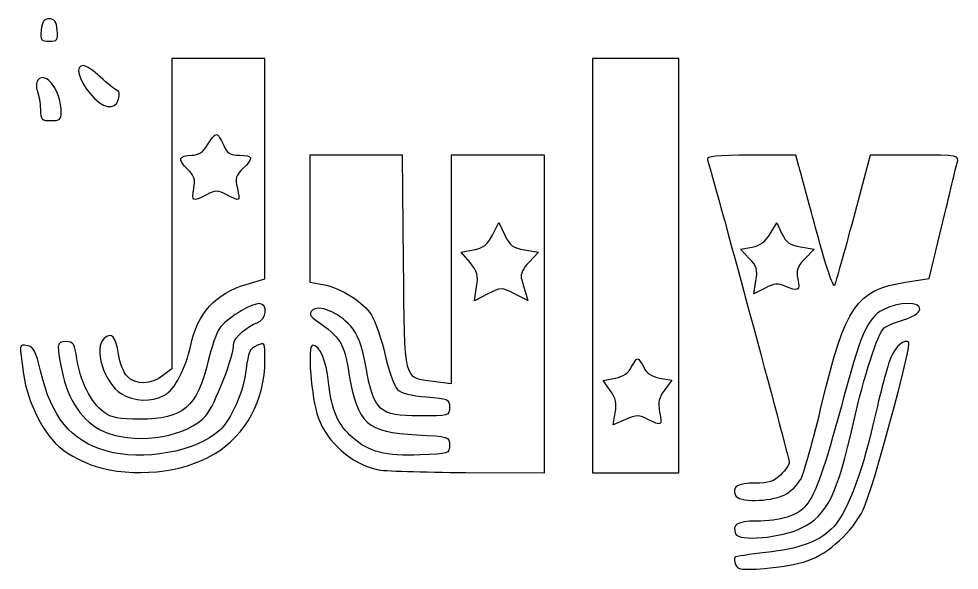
# Model space of a CAD drawing. Header units: centimetres. Extents: x -8.9 to 8.5, y -13.5 to 12.8.
# Drawn here: x 1.33 to 8.54, y -0.37 to 3.85 of the extents above; entities that cross this region are included whole.
import ezdxf

# ---------------------------------------------------------------- set-up
doc = ezdxf.new("R2010")
doc.units = ezdxf.units.CM
doc.header["$MEASUREMENT"] = 0
doc.layers.add('Layer 1', color=7, linetype='Continuous')

msp = doc.modelspace()

# ---------------------------------------------------------------- linework, layer by layer
at = {"layer": 'Layer 1'}
for points, knots in [([(1.4986, 3.76837), (1.50493, 3.83396), (1.51945, 3.85436), (1.55981, 3.85436), (1.55981, 3.85436), (1.60017, 3.85436), (1.61469, 3.83396), (1.62102, 3.76837), (1.62102, 3.76837), (1.62847, 3.69108), (1.62229, 3.68238), (1.55981, 3.68238), (1.55981, 3.68238), (1.49734, 3.68238), (1.49115, 3.69108), (1.4986, 3.76837)], [0, 0, 0, 0, 0.2, 0.2, 0.2, 0.2, 0.4, 0.4, 0.4, 0.4, 0.6, 0.6, 0.6, 0.6, 1, 1, 1, 1]), ([(2.11282, 0.98089), (1.97932, 1.0623), (1.8956, 1.33429), (1.98198, 1.40599), (1.98198, 1.40599), (2.03972, 1.45391), (2.07066, 1.4192), (2.09098, 1.28374), (2.09098, 1.28374), (2.10104, 1.21665), (2.13149, 1.13954), (2.15866, 1.11238), (2.15866, 1.11238), (2.22375, 1.04729), (2.34273, 1.04969), (2.42937, 1.11784), (2.42937, 1.11784), (2.42937, 1.11784), (2.49909, 1.17268), (2.49909, 1.17268), (2.49909, 1.17268), (2.49909, 1.17268), (2.49909, 2.36138), (2.49909, 2.36138), (2.49909, 2.36138), (2.49909, 2.36138), (2.49909, 3.55008), (2.49909, 3.55008), (2.49909, 3.55008), (2.49909, 3.55008), (2.85628, 3.55008), (2.85628, 3.55008), (2.85628, 3.55008), (2.85628, 3.55008), (3.21347, 3.55008), (3.21347, 3.55008), (3.21347, 3.55008), (3.21347, 3.55008), (3.21347, 2.70529), (3.21347, 2.70529), (3.21347, 2.70529), (3.21347, 2.70529), (3.21347, 1.8605), (3.21347, 1.8605), (3.21347, 1.8605), (3.21347, 1.8605), (3.06971, 1.81871), (3.06971, 1.81871), (3.06971, 1.81871), (2.83799, 1.75134), (2.69534, 1.59529), (2.64497, 1.35404), (2.64497, 1.35404), (2.60785, 1.17627), (2.52022, 1.00868), (2.44368, 0.9691), (2.44368, 0.9691), (2.34188, 0.91646), (2.21086, 0.92113), (2.11284, 0.9809), (2.11284, 0.9809), (2.11284, 0.9809), (2.11282, 0.98089), (2.11282, 0.98089)], [0, 0, 0, 0, 0.0588235, 0.0588235, 0.0588235, 0.0588235, 0.1176471, 0.1176471, 0.1176471, 0.1176471, 0.1764706, 0.1764706, 0.1764706, 0.1764706, 0.2352941, 0.2352941, 0.2352941, 0.2352941, 0.2941176, 0.2941176, 0.2941176, 0.2941176, 0.3529412, 0.3529412, 0.3529412, 0.3529412, 0.4117647, 0.4117647, 0.4117647, 0.4117647, 0.4705882, 0.4705882, 0.4705882, 0.4705882, 0.5294118, 0.5294118, 0.5294118, 0.5294118, 0.5882353, 0.5882353, 0.5882353, 0.5882353, 0.6470588, 0.6470588, 0.6470588, 0.6470588, 0.7058824, 0.7058824, 0.7058824, 0.7058824, 0.7647059, 0.7647059, 0.7647059, 0.7647059, 0.8235294, 0.8235294, 0.8235294, 0.8235294, 0.8823529, 0.8823529, 0.8823529, 0.8823529, 1, 1, 1, 1]), ([(5.72699, 1.96257), (5.72699, 1.96257), (5.72699, 3.55007), (5.72699, 3.55007), (5.72699, 3.55007), (5.72699, 3.55007), (6.05772, 3.55007), (6.05772, 3.55007), (6.05772, 3.55007), (6.05772, 3.55007), (6.38845, 3.55007), (6.38845, 3.55007), (6.38845, 3.55007), (6.38845, 3.55007), (6.38845, 1.96257), (6.38845, 1.96257), (6.38845, 1.96257), (6.38845, 1.96257), (6.38845, 0.37507), (6.38845, 0.37507), (6.38845, 0.37507), (6.38845, 0.37507), (6.05772, 0.37507), (6.05772, 0.37507), (6.05772, 0.37507), (6.05772, 0.37507), (5.72699, 0.37507), (5.72699, 0.37507), (5.72699, 0.37507), (5.72699, 0.37507), (5.72699, 1.96257), (5.72699, 1.96257)], [0, 0, 0, 0, 0.1111111, 0.1111111, 0.1111111, 0.1111111, 0.2222222, 0.2222222, 0.2222222, 0.2222222, 0.3333333, 0.3333333, 0.3333333, 0.3333333, 0.4444444, 0.4444444, 0.4444444, 0.4444444, 0.5555556, 0.5555556, 0.5555556, 0.5555556, 0.6666667, 0.6666667, 0.6666667, 0.6666667, 0.7777778, 0.7777778, 0.7777778, 0.7777778, 1, 1, 1, 1]), ([(1.87069, 3.2842), (1.78215, 3.39085), (1.75719, 3.49717), (1.82069, 3.49717), (1.82069, 3.49717), (1.84048, 3.49717), (1.8997, 3.4566), (1.95228, 3.407), (1.95228, 3.407), (2.00486, 3.35741), (2.06169, 3.31223), (2.07856, 3.30661), (2.07856, 3.30661), (2.09739, 3.30033), (2.10208, 3.27385), (2.09071, 3.23803), (2.09071, 3.23803), (2.06167, 3.14654), (1.9688, 3.16603), (1.8707, 3.2842), (1.8707, 3.2842), (1.8707, 3.2842), (1.87069, 3.2842), (1.87069, 3.2842)], [0, 0, 0, 0, 0.1428571, 0.1428571, 0.1428571, 0.1428571, 0.2857143, 0.2857143, 0.2857143, 0.2857143, 0.4285714, 0.4285714, 0.4285714, 0.4285714, 0.5714286, 0.5714286, 0.5714286, 0.5714286, 0.7142857, 0.7142857, 0.7142857, 0.7142857, 1, 1, 1, 1]), ([(1.4918, 3.15983), (1.49077, 3.20712), (1.48034, 3.26963), (1.46861, 3.29874), (1.46861, 3.29874), (1.45656, 3.32863), (1.45858, 3.3658), (1.47325, 3.38417), (1.47325, 3.38417), (1.53469, 3.46111), (1.65241, 3.29808), (1.65241, 3.13604), (1.65241, 3.13604), (1.65241, 3.08457), (1.63872, 3.07384), (1.57303, 3.07384), (1.57303, 3.07384), (1.5015, 3.07384), (1.49347, 3.08234), (1.49179, 3.15983), (1.49179, 3.15983), (1.49179, 3.15983), (1.4918, 3.15983), (1.4918, 3.15983)], [0, 0, 0, 0, 0.1428571, 0.1428571, 0.1428571, 0.1428571, 0.2857143, 0.2857143, 0.2857143, 0.2857143, 0.4285714, 0.4285714, 0.4285714, 0.4285714, 0.5714286, 0.5714286, 0.5714286, 0.5714286, 0.7142857, 0.7142857, 0.7142857, 0.7142857, 1, 1, 1, 1]), ([(2.76497, 2.50565), (2.83494, 2.54183), (2.85112, 2.54183), (2.92109, 2.50565), (2.92109, 2.50565), (3.0254, 2.45171), (3.02569, 2.45188), (3.00215, 2.55624), (3.00215, 2.55624), (2.98484, 2.63301), (2.99146, 2.65643), (3.04462, 2.70637), (3.04462, 2.70637), (3.12982, 2.78641), (3.12396, 2.80924), (3.01821, 2.80924), (3.01821, 2.80924), (2.94383, 2.80924), (2.9233, 2.82257), (2.89594, 2.88862), (2.89594, 2.88862), (2.87786, 2.93228), (2.85327, 2.968), (2.84131, 2.968), (2.84131, 2.968), (2.82935, 2.968), (2.79846, 2.93228), (2.77267, 2.88862), (2.77267, 2.88862), (2.73882, 2.83131), (2.70574, 2.80924), (2.65367, 2.80924), (2.65367, 2.80924), (2.5534, 2.80924), (2.54226, 2.77468), (2.61922, 2.70237), (2.61922, 2.70237), (2.67277, 2.65206), (2.68181, 2.6246), (2.66838, 2.553), (2.66838, 2.553), (2.64968, 2.4533), (2.6569, 2.44976), (2.76496, 2.50564), (2.76496, 2.50564), (2.76496, 2.50564), (2.76497, 2.50565), (2.76497, 2.50565)], [0, 0, 0, 0, 0.0769231, 0.0769231, 0.0769231, 0.0769231, 0.1538462, 0.1538462, 0.1538462, 0.1538462, 0.2307692, 0.2307692, 0.2307692, 0.2307692, 0.3076923, 0.3076923, 0.3076923, 0.3076923, 0.3846154, 0.3846154, 0.3846154, 0.3846154, 0.4615385, 0.4615385, 0.4615385, 0.4615385, 0.5384615, 0.5384615, 0.5384615, 0.5384615, 0.6153846, 0.6153846, 0.6153846, 0.6153846, 0.6923077, 0.6923077, 0.6923077, 0.6923077, 0.7692308, 0.7692308, 0.7692308, 0.7692308, 0.8461538, 0.8461538, 0.8461538, 0.8461538, 1, 1, 1, 1]), ([(4.07335, 0.39982), (3.87076, 0.44914), (3.69161, 0.60752), (3.62237, 0.79851), (3.62237, 0.79851), (3.56831, 0.94764), (3.53697, 1.35404), (3.57953, 1.35404), (3.57953, 1.35404), (3.63347, 1.35404), (3.68353, 1.23713), (3.70126, 1.06973), (3.70126, 1.06973), (3.72402, 0.8548), (3.77165, 0.74549), (3.88646, 0.64469), (3.88646, 0.64469), (4.01228, 0.53422), (4.13648, 0.50246), (4.40408, 0.51231), (4.40408, 0.51231), (4.62412, 0.52041), (4.62898, 0.52202), (4.62898, 0.58674), (4.62898, 0.58674), (4.62898, 0.65175), (4.62465, 0.65311), (4.37644, 0.66612), (4.37644, 0.66612), (3.99504, 0.6861), (3.92226, 0.75187), (3.85844, 1.13419), (3.85844, 1.13419), (3.81795, 1.37675), (3.80093, 1.40433), (3.60585, 1.54357), (3.60585, 1.54357), (3.55881, 1.57714), (3.55145, 1.59508), (3.57482, 1.61919), (3.57482, 1.61919), (3.62192, 1.66778), (3.77848, 1.60535), (3.86949, 1.5017), (3.86949, 1.5017), (3.92959, 1.43325), (3.95533, 1.36411), (3.98902, 1.18066), (3.98902, 1.18066), (4.05, 0.84856), (4.09091, 0.81165), (4.39801, 0.81165), (4.39801, 0.81165), (4.62674, 0.81165), (4.62898, 0.81229), (4.62898, 0.8778), (4.62898, 0.8778), (4.62898, 0.94048), (4.61966, 0.94464), (4.45128, 0.95718), (4.45128, 0.95718), (4.33645, 0.96573), (4.25827, 0.98573), (4.23033, 1.01371), (4.23033, 1.01371), (4.20654, 1.03753), (4.16408, 1.15583), (4.13595, 1.2766), (4.13595, 1.2766), (4.10783, 1.39737), (4.06037, 1.53575), (4.03048, 1.5841), (4.03048, 1.5841), (3.96722, 1.68646), (3.79837, 1.79212), (3.65664, 1.81804), (3.65664, 1.81804), (3.65664, 1.81804), (3.55742, 1.83619), (3.55742, 1.83619), (3.55742, 1.83619), (3.55742, 1.83619), (3.55742, 2.32272), (3.55742, 2.32272), (3.55742, 2.32272), (3.55742, 2.32272), (3.55742, 2.80925), (3.55742, 2.80925), (3.55742, 2.80925), (3.55742, 2.80925), (3.91353, 2.80925), (3.91353, 2.80925), (3.91353, 2.80925), (3.91353, 2.80925), (4.26963, 2.80925), (4.26963, 2.80925), (4.26963, 2.80925), (4.26963, 2.80925), (4.27733, 1.98995), (4.27733, 1.98995), (4.27733, 1.98995), (4.28606, 1.06116), (4.27548, 1.10408), (4.50331, 1.07432), (4.50331, 1.07432), (4.50331, 1.07432), (4.64222, 1.05618), (4.64222, 1.05618), (4.64222, 1.05618), (4.64222, 1.05618), (4.64222, 1.93272), (4.64222, 1.93272), (4.64222, 1.93272), (4.64222, 1.93272), (4.64222, 2.80925), (4.64222, 2.80925), (4.64222, 2.80925), (4.64222, 2.80925), (4.99941, 2.80925), (4.99941, 2.80925), (4.99941, 2.80925), (4.99941, 2.80925), (5.3566, 2.80925), (5.3566, 2.80925), (5.3566, 2.80925), (5.3566, 2.80925), (5.3566, 1.59217), (5.3566, 1.59217), (5.3566, 1.59217), (5.3566, 1.59217), (5.3566, 0.37509), (5.3566, 0.37509), (5.3566, 0.37509), (5.3566, 0.37509), (4.75467, 0.3778), (4.75467, 0.3778), (4.75467, 0.3778), (4.42361, 0.37928), (4.11702, 0.3892), (4.07337, 0.39983), (4.07337, 0.39983), (4.07337, 0.39983), (4.07335, 0.39982), (4.07335, 0.39982)], [0, 0, 0, 0, 0.027027, 0.027027, 0.027027, 0.027027, 0.0540541, 0.0540541, 0.0540541, 0.0540541, 0.0810811, 0.0810811, 0.0810811, 0.0810811, 0.1081081, 0.1081081, 0.1081081, 0.1081081, 0.1351351, 0.1351351, 0.1351351, 0.1351351, 0.1621622, 0.1621622, 0.1621622, 0.1621622, 0.1891892, 0.1891892, 0.1891892, 0.1891892, 0.2162162, 0.2162162, 0.2162162, 0.2162162, 0.2432432, 0.2432432, 0.2432432, 0.2432432, 0.2702703, 0.2702703, 0.2702703, 0.2702703, 0.2972973, 0.2972973, 0.2972973, 0.2972973, 0.3243243, 0.3243243, 0.3243243, 0.3243243, 0.3513514, 0.3513514, 0.3513514, 0.3513514, 0.3783784, 0.3783784, 0.3783784, 0.3783784, 0.4054054, 0.4054054, 0.4054054, 0.4054054, 0.4324324, 0.4324324, 0.4324324, 0.4324324, 0.4594595, 0.4594595, 0.4594595, 0.4594595, 0.4864865, 0.4864865, 0.4864865, 0.4864865, 0.5135135, 0.5135135, 0.5135135, 0.5135135, 0.5405405, 0.5405405, 0.5405405, 0.5405405, 0.5675676, 0.5675676, 0.5675676, 0.5675676, 0.5945946, 0.5945946, 0.5945946, 0.5945946, 0.6216216, 0.6216216, 0.6216216, 0.6216216, 0.6486486, 0.6486486, 0.6486486, 0.6486486, 0.6756757, 0.6756757, 0.6756757, 0.6756757, 0.7027027, 0.7027027, 0.7027027, 0.7027027, 0.7297297, 0.7297297, 0.7297297, 0.7297297, 0.7567568, 0.7567568, 0.7567568, 0.7567568, 0.7837838, 0.7837838, 0.7837838, 0.7837838, 0.8108108, 0.8108108, 0.8108108, 0.8108108, 0.8378378, 0.8378378, 0.8378378, 0.8378378, 0.8648649, 0.8648649, 0.8648649, 0.8648649, 0.8918919, 0.8918919, 0.8918919, 0.8918919, 0.9189189, 0.9189189, 0.9189189, 0.9189189, 0.9459459, 0.9459459, 0.9459459, 0.9459459, 1, 1, 1, 1]), ([(6.82184, 0.20183), (6.79586, 0.26952), (6.8381, 0.2957), (6.9733, 0.2957), (6.9733, 0.2957), (7.0781, 0.2957), (7.11859, 0.30906), (7.17018, 0.36064), (7.17018, 0.36064), (7.2059, 0.39636), (7.23512, 0.43821), (7.23512, 0.45364), (7.23512, 0.45364), (7.23512, 0.48123), (6.63264, 2.70973), (6.60739, 2.77553), (6.60739, 2.77553), (6.59732, 2.80177), (6.67096, 2.80924), (6.94, 2.80924), (6.94, 2.80924), (6.94, 2.80924), (7.28555, 2.80924), (7.28555, 2.80924), (7.28555, 2.80924), (7.28555, 2.80924), (7.30897, 2.72325), (7.30897, 2.72325), (7.30897, 2.72325), (7.32185, 2.67596), (7.38461, 2.44408), (7.44843, 2.20796), (7.44843, 2.20796), (7.51226, 1.97185), (7.57183, 1.79325), (7.58082, 1.81108), (7.58082, 1.81108), (7.58981, 1.82891), (7.65535, 2.06079), (7.72647, 2.32637), (7.72647, 2.32637), (7.72647, 2.32637), (7.85577, 2.80923), (7.85577, 2.80923), (7.85577, 2.80923), (7.85577, 2.80923), (8.19676, 2.80923), (8.19676, 2.80923), (8.19676, 2.80923), (8.53742, 2.80923), (8.53773, 2.80918), (8.52196, 2.7497), (8.52196, 2.7497), (8.51327, 2.71696), (8.46161, 2.50435), (8.40714, 2.27724), (8.40714, 2.27724), (8.40714, 2.27724), (8.30812, 1.86431), (8.30812, 1.86431), (8.30812, 1.86431), (8.30812, 1.86431), (8.12679, 1.83624), (8.12679, 1.83624), (8.12679, 1.83624), (7.75247, 1.7783), (7.66247, 1.64858), (7.48781, 0.91523), (7.48781, 0.91523), (7.42225, 0.63997), (7.34895, 0.37669), (7.32491, 0.33016), (7.32491, 0.33016), (7.30088, 0.28363), (7.24225, 0.22708), (7.19464, 0.20448), (7.19464, 0.20448), (7.0818, 0.15093), (6.84203, 0.14922), (6.82185, 0.20182), (6.82185, 0.20182), (6.82185, 0.20182), (6.82184, 0.20183), (6.82184, 0.20183)], [0, 0, 0, 0, 0.0454545, 0.0454545, 0.0454545, 0.0454545, 0.0909091, 0.0909091, 0.0909091, 0.0909091, 0.1363636, 0.1363636, 0.1363636, 0.1363636, 0.1818182, 0.1818182, 0.1818182, 0.1818182, 0.2272727, 0.2272727, 0.2272727, 0.2272727, 0.2727273, 0.2727273, 0.2727273, 0.2727273, 0.3181818, 0.3181818, 0.3181818, 0.3181818, 0.3636364, 0.3636364, 0.3636364, 0.3636364, 0.4090909, 0.4090909, 0.4090909, 0.4090909, 0.4545455, 0.4545455, 0.4545455, 0.4545455, 0.5, 0.5, 0.5, 0.5, 0.5454545, 0.5454545, 0.5454545, 0.5454545, 0.5909091, 0.5909091, 0.5909091, 0.5909091, 0.6363636, 0.6363636, 0.6363636, 0.6363636, 0.6818182, 0.6818182, 0.6818182, 0.6818182, 0.7272727, 0.7272727, 0.7272727, 0.7272727, 0.7727273, 0.7727273, 0.7727273, 0.7727273, 0.8181818, 0.8181818, 0.8181818, 0.8181818, 0.8636364, 0.8636364, 0.8636364, 0.8636364, 0.9090909, 0.9090909, 0.9090909, 0.9090909, 1, 1, 1, 1]), ([(5.12721, 1.74644), (5.12721, 1.74644), (5.22894, 1.69454), (5.22894, 1.69454), (5.22894, 1.69454), (5.22894, 1.69454), (5.21128, 1.7558), (5.21128, 1.7558), (5.21128, 1.7558), (5.20157, 1.78949), (5.18745, 1.83901), (5.17992, 1.86585), (5.17992, 1.86585), (5.17133, 1.89644), (5.19335, 1.94295), (5.23897, 1.99057), (5.23897, 1.99057), (5.23897, 1.99057), (5.31172, 2.0665), (5.31172, 2.0665), (5.31172, 2.0665), (5.31172, 2.0665), (5.20541, 2.0835), (5.20541, 2.0835), (5.20541, 2.0835), (5.11631, 2.09775), (5.09167, 2.11609), (5.05317, 2.19683), (5.05317, 2.19683), (5.05317, 2.19683), (5.00724, 2.29315), (5.00724, 2.29315), (5.00724, 2.29315), (5.00724, 2.29315), (4.95799, 2.19714), (4.95799, 2.19714), (4.95799, 2.19714), (4.91956, 2.12223), (4.88791, 2.09722), (4.814, 2.08336), (4.814, 2.08336), (4.814, 2.08336), (4.71926, 2.06559), (4.71926, 2.06559), (4.71926, 2.06559), (4.71926, 2.06559), (4.78656, 1.98561), (4.78656, 1.98561), (4.78656, 1.98561), (4.84332, 1.91816), (4.85119, 1.88897), (4.83684, 1.79924), (4.83684, 1.79924), (4.83684, 1.79924), (4.81983, 1.69285), (4.81983, 1.69285), (4.81983, 1.69285), (4.81983, 1.69285), (4.92266, 1.7456), (4.92266, 1.7456), (4.92266, 1.7456), (5.02495, 1.79808), (5.02601, 1.79809), (5.12722, 1.74645), (5.12722, 1.74645), (5.12722, 1.74645), (5.12721, 1.74644), (5.12721, 1.74644)], [0, 0, 0, 0, 0.0555556, 0.0555556, 0.0555556, 0.0555556, 0.1111111, 0.1111111, 0.1111111, 0.1111111, 0.1666667, 0.1666667, 0.1666667, 0.1666667, 0.2222222, 0.2222222, 0.2222222, 0.2222222, 0.2777778, 0.2777778, 0.2777778, 0.2777778, 0.3333333, 0.3333333, 0.3333333, 0.3333333, 0.3888889, 0.3888889, 0.3888889, 0.3888889, 0.4444444, 0.4444444, 0.4444444, 0.4444444, 0.5, 0.5, 0.5, 0.5, 0.5555556, 0.5555556, 0.5555556, 0.5555556, 0.6111111, 0.6111111, 0.6111111, 0.6111111, 0.6666667, 0.6666667, 0.6666667, 0.6666667, 0.7222222, 0.7222222, 0.7222222, 0.7222222, 0.7777778, 0.7777778, 0.7777778, 0.7777778, 0.8333333, 0.8333333, 0.8333333, 0.8333333, 0.8888889, 0.8888889, 0.8888889, 0.8888889, 1, 1, 1, 1]), ([(7.20034, 1.8064), (7.30201, 1.76008), (7.32037, 1.76973), (7.30073, 1.85916), (7.30073, 1.85916), (7.28605, 1.92601), (7.29576, 1.95451), (7.35389, 2.01519), (7.35389, 2.01519), (7.35389, 2.01519), (7.42501, 2.08943), (7.42501, 2.08943), (7.42501, 2.08943), (7.42501, 2.08943), (7.32085, 2.10703), (7.32085, 2.10703), (7.32085, 2.10703), (7.23842, 2.12096), (7.20851, 2.1419), (7.17748, 2.20743), (7.17748, 2.20743), (7.17748, 2.20743), (7.13826, 2.29023), (7.13826, 2.29023), (7.13826, 2.29023), (7.13826, 2.29023), (7.08846, 2.20593), (7.08846, 2.20593), (7.08846, 2.20593), (7.05368, 2.14705), (7.01189, 2.1166), (6.94987, 2.10497), (6.94987, 2.10497), (6.94987, 2.10497), (6.86108, 2.08831), (6.86108, 2.08831), (6.86108, 2.08831), (6.86108, 2.08831), (6.92832, 2.01812), (6.92832, 2.01812), (6.92832, 2.01812), (6.98486, 1.9591), (6.99295, 1.93182), (6.97914, 1.84673), (6.97914, 1.84673), (6.97914, 1.84673), (6.96272, 1.74553), (6.96272, 1.74553), (6.96272, 1.74553), (6.96272, 1.74553), (7.04966, 1.79049), (7.04966, 1.79049), (7.04966, 1.79049), (7.11818, 1.82592), (7.15011, 1.8293), (7.20033, 1.80642), (7.20033, 1.80642), (7.20033, 1.80642), (7.20034, 1.8064), (7.20034, 1.8064)], [0, 0, 0, 0, 0.0625, 0.0625, 0.0625, 0.0625, 0.125, 0.125, 0.125, 0.125, 0.1875, 0.1875, 0.1875, 0.1875, 0.25, 0.25, 0.25, 0.25, 0.3125, 0.3125, 0.3125, 0.3125, 0.375, 0.375, 0.375, 0.375, 0.4375, 0.4375, 0.4375, 0.4375, 0.5, 0.5, 0.5, 0.5, 0.5625, 0.5625, 0.5625, 0.5625, 0.625, 0.625, 0.625, 0.625, 0.6875, 0.6875, 0.6875, 0.6875, 0.75, 0.75, 0.75, 0.75, 0.8125, 0.8125, 0.8125, 0.8125, 0.875, 0.875, 0.875, 0.875, 1, 1, 1, 1]), ([(2.0096, 0.67909), (1.84341, 0.73737), (1.71677, 0.89904), (1.66745, 1.11587), (1.66745, 1.11587), (1.61191, 1.36009), (1.61362, 1.38048), (1.68962, 1.38048), (1.68962, 1.38048), (1.7459, 1.38048), (1.75538, 1.36523), (1.77137, 1.24898), (1.77137, 1.24898), (1.79419, 1.0831), (1.88173, 0.91016), (1.97857, 0.83964), (1.97857, 0.83964), (2.03895, 0.79567), (2.09248, 0.78533), (2.25638, 0.78596), (2.25638, 0.78596), (2.58908, 0.78723), (2.6923, 0.87535), (2.77915, 1.23223), (2.77915, 1.23223), (2.80431, 1.3356), (2.84257, 1.44745), (2.86418, 1.48079), (2.86418, 1.48079), (2.90898, 1.54992), (3.10364, 1.67153), (3.16949, 1.67153), (3.16949, 1.67153), (3.2398, 1.67153), (3.22657, 1.54678), (3.15394, 1.52475), (3.15394, 1.52475), (3.08421, 1.5036), (2.97535, 1.40965), (2.97535, 1.37062), (2.97535, 1.37062), (2.97535, 1.269), (2.82994, 0.89113), (2.76032, 0.81184), (2.76032, 0.81184), (2.62269, 0.65509), (2.26063, 0.59106), (2.00962, 0.67909), (2.00962, 0.67909), (2.00962, 0.67909), (2.0096, 0.67909), (2.0096, 0.67909)], [0, 0, 0, 0, 0.0714286, 0.0714286, 0.0714286, 0.0714286, 0.1428571, 0.1428571, 0.1428571, 0.1428571, 0.2142857, 0.2142857, 0.2142857, 0.2142857, 0.2857143, 0.2857143, 0.2857143, 0.2857143, 0.3571429, 0.3571429, 0.3571429, 0.3571429, 0.4285714, 0.4285714, 0.4285714, 0.4285714, 0.5, 0.5, 0.5, 0.5, 0.5714286, 0.5714286, 0.5714286, 0.5714286, 0.6428571, 0.6428571, 0.6428571, 0.6428571, 0.7142857, 0.7142857, 0.7142857, 0.7142857, 0.7857143, 0.7857143, 0.7857143, 0.7857143, 0.8571429, 0.8571429, 0.8571429, 0.8571429, 1, 1, 1, 1]), ([(6.82329, -0.093), (6.79563, -0.02091), (6.83623, 0.00465), (6.97871, 0.0048), (6.97871, 0.0048), (7.16879, 0.00506), (7.30252, 0.04723), (7.36513, 0.12682), (7.36513, 0.12682), (7.43899, 0.22072), (7.50806, 0.4158), (7.63154, 0.8793), (7.63154, 0.8793), (7.77837, 1.43044), (7.83437, 1.56149), (7.94908, 1.62249), (7.94908, 1.62249), (8.07112, 1.68739), (8.24793, 1.68977), (8.23571, 1.62634), (8.23571, 1.62634), (8.23043, 1.59893), (8.18171, 1.56804), (8.11182, 1.54781), (8.11182, 1.54781), (8.04847, 1.52947), (7.98075, 1.50128), (7.96134, 1.48517), (7.96134, 1.48517), (7.91399, 1.44587), (7.80741, 1.11527), (7.72715, 0.75871), (7.72715, 0.75871), (7.60284, 0.20647), (7.52408, 0.04679), (7.32958, -0.04737), (7.32958, -0.04737), (7.17225, -0.12353), (6.84627, -0.15292), (6.82328, -0.09301), (6.82328, -0.09301), (6.82328, -0.09301), (6.82329, -0.093), (6.82329, -0.093)], [0, 0, 0, 0, 0.0833333, 0.0833333, 0.0833333, 0.0833333, 0.1666667, 0.1666667, 0.1666667, 0.1666667, 0.25, 0.25, 0.25, 0.25, 0.3333333, 0.3333333, 0.3333333, 0.3333333, 0.4166667, 0.4166667, 0.4166667, 0.4166667, 0.5, 0.5, 0.5, 0.5, 0.5833333, 0.5833333, 0.5833333, 0.5833333, 0.6666667, 0.6666667, 0.6666667, 0.6666667, 0.75, 0.75, 0.75, 0.75, 0.8333333, 0.8333333, 0.8333333, 0.8333333, 1, 1, 1, 1]), ([(1.9117, 0.42614), (1.82876, 0.45266), (1.71462, 0.51101), (1.65806, 0.5558), (1.65806, 0.5558), (1.5177, 0.66696), (1.39496, 0.90611), (1.3623, 1.13206), (1.3623, 1.13206), (1.32788, 1.37016), (1.32636, 1.35898), (1.39195, 1.34926), (1.39195, 1.34926), (1.43892, 1.3423), (1.45679, 1.30807), (1.49307, 1.1556), (1.49307, 1.1556), (1.57761, 0.80026), (1.72344, 0.62221), (1.99504, 0.54273), (1.99504, 0.54273), (2.27307, 0.46137), (2.68757, 0.53645), (2.86604, 0.70049), (2.86604, 0.70049), (2.95762, 0.78466), (3.05094, 1.0002), (3.07045, 1.17261), (3.07045, 1.17261), (3.08436, 1.29558), (3.09846, 1.32698), (3.15039, 1.35064), (3.15039, 1.35064), (3.2125, 1.37894), (3.21344, 1.37727), (3.21344, 1.23922), (3.21344, 1.23922), (3.21344, 0.93067), (3.07039, 0.6663), (2.8231, 0.51785), (2.8231, 0.51785), (2.58255, 0.37344), (2.19766, 0.33472), (1.91169, 0.42616), (1.91169, 0.42616), (1.91169, 0.42616), (1.9117, 0.42614), (1.9117, 0.42614)], [0, 0, 0, 0, 0.0769231, 0.0769231, 0.0769231, 0.0769231, 0.1538462, 0.1538462, 0.1538462, 0.1538462, 0.2307692, 0.2307692, 0.2307692, 0.2307692, 0.3076923, 0.3076923, 0.3076923, 0.3076923, 0.3846154, 0.3846154, 0.3846154, 0.3846154, 0.4615385, 0.4615385, 0.4615385, 0.4615385, 0.5384615, 0.5384615, 0.5384615, 0.5384615, 0.6153846, 0.6153846, 0.6153846, 0.6153846, 0.6923077, 0.6923077, 0.6923077, 0.6923077, 0.7692308, 0.7692308, 0.7692308, 0.7692308, 0.8461538, 0.8461538, 0.8461538, 0.8461538, 1, 1, 1, 1]), ([(6.82234, -0.32867), (6.81293, -0.30416), (6.81028, -0.27906), (6.81644, -0.2729), (6.81644, -0.2729), (6.8226, -0.26674), (6.92999, -0.25007), (7.05509, -0.23585), (7.05509, -0.23585), (7.31103, -0.20677), (7.45383, -0.15608), (7.55629, -0.05794), (7.55629, -0.05794), (7.6705, 0.05145), (7.78534, 0.34167), (7.88149, 0.76383), (7.88149, 0.76383), (7.93122, 0.9822), (7.99014, 1.2045), (8.01242, 1.25782), (8.01242, 1.25782), (8.05039, 1.34869), (8.1188, 1.4052), (8.15138, 1.37261), (8.15138, 1.37261), (8.17565, 1.34834), (7.87256, 0.23855), (7.80153, 0.09158), (7.80153, 0.09158), (7.72041, -0.07626), (7.53987, -0.24085), (7.37255, -0.2995), (7.37255, -0.2995), (7.30423, -0.32344), (7.15634, -0.34983), (7.04389, -0.35814), (7.04389, -0.35814), (6.8679, -0.37114), (6.83706, -0.36704), (6.82234, -0.32868), (6.82234, -0.32868), (6.82234, -0.32868), (6.82234, -0.32867), (6.82234, -0.32867)], [0, 0, 0, 0, 0.0833333, 0.0833333, 0.0833333, 0.0833333, 0.1666667, 0.1666667, 0.1666667, 0.1666667, 0.25, 0.25, 0.25, 0.25, 0.3333333, 0.3333333, 0.3333333, 0.3333333, 0.4166667, 0.4166667, 0.4166667, 0.4166667, 0.5, 0.5, 0.5, 0.5, 0.5833333, 0.5833333, 0.5833333, 0.5833333, 0.6666667, 0.6666667, 0.6666667, 0.6666667, 0.75, 0.75, 0.75, 0.75, 0.8333333, 0.8333333, 0.8333333, 0.8333333, 1, 1, 1, 1]), ([(6.15118, 0.78474), (6.25638, 0.73034), (6.26087, 0.73313), (6.24077, 0.84029), (6.24077, 0.84029), (6.22696, 0.91391), (6.23529, 0.95172), (6.27804, 1.00955), (6.27804, 1.00955), (6.27804, 1.00955), (6.3331, 1.08402), (6.3331, 1.08402), (6.3331, 1.08402), (6.3331, 1.08402), (6.24049, 1.10139), (6.24049, 1.10139), (6.24049, 1.10139), (6.17787, 1.11314), (6.13834, 1.13972), (6.1184, 1.18348), (6.1184, 1.18348), (6.10218, 1.21907), (6.08083, 1.2482), (6.07095, 1.2482), (6.07095, 1.2482), (6.06107, 1.2482), (6.03972, 1.21908), (6.0235, 1.18348), (6.0235, 1.18348), (6.00347, 1.13951), (5.96401, 1.11313), (5.90045, 1.10121), (5.90045, 1.10121), (5.90045, 1.10121), (5.80689, 1.08366), (5.80689, 1.08366), (5.80689, 1.08366), (5.80689, 1.08366), (5.86225, 1.00591), (5.86225, 1.00591), (5.86225, 1.00591), (5.90458, 0.94646), (5.91354, 0.90645), (5.90031, 0.8359), (5.90031, 0.8359), (5.90031, 0.8359), (5.883, 0.74364), (5.883, 0.74364), (5.883, 0.74364), (5.883, 0.74364), (5.97915, 0.78381), (5.97915, 0.78381), (5.97915, 0.78381), (6.06435, 0.81941), (6.08394, 0.81951), (6.15119, 0.78474), (6.15119, 0.78474), (6.15119, 0.78474), (6.15118, 0.78474), (6.15118, 0.78474)], [0, 0, 0, 0, 0.0625, 0.0625, 0.0625, 0.0625, 0.125, 0.125, 0.125, 0.125, 0.1875, 0.1875, 0.1875, 0.1875, 0.25, 0.25, 0.25, 0.25, 0.3125, 0.3125, 0.3125, 0.3125, 0.375, 0.375, 0.375, 0.375, 0.4375, 0.4375, 0.4375, 0.4375, 0.5, 0.5, 0.5, 0.5, 0.5625, 0.5625, 0.5625, 0.5625, 0.625, 0.625, 0.625, 0.625, 0.6875, 0.6875, 0.6875, 0.6875, 0.75, 0.75, 0.75, 0.75, 0.8125, 0.8125, 0.8125, 0.8125, 0.875, 0.875, 0.875, 0.875, 1, 1, 1, 1])]:
    msp.add_open_spline(points, degree=3, knots=knots, dxfattribs=at)

doc.saveas('drawing.dxf')
